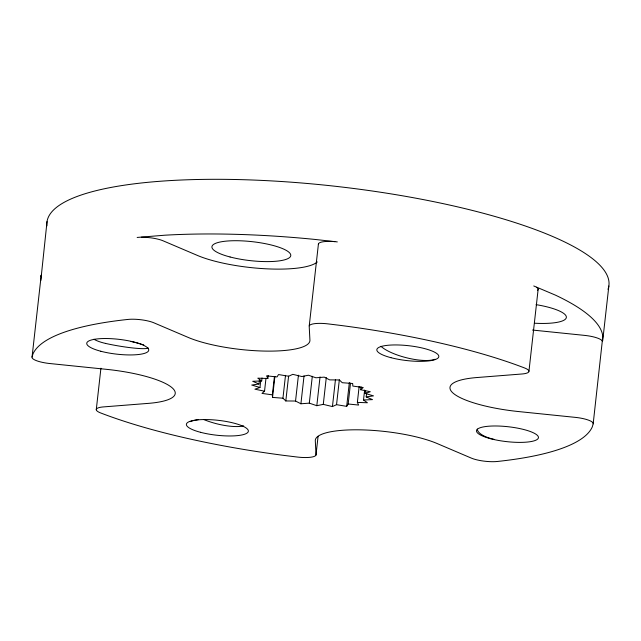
<?xml version="1.0" encoding="UTF-8"?>
<svg xmlns="http://www.w3.org/2000/svg" width="641" height="641" viewBox="0 0 641 641"><rect width="100%" height="100%" fill="white"/><g stroke="black" fill="none" stroke-linecap="round" stroke-linejoin="round"><path stroke-width="0.96" d="M40.8 280.526L47.033 221.586M40.904 276.247L41.248 275.061L32.05 357.053A17.836 4.287 6.4 0 0 50.775 363.631L106.823 369.376A68.17 16.378 6.4 0 1 171.556 387.316A68.17 16.378 6.4 0 1 148.752 403.341L103.906 406.875A18.004 4.327 6.4 0 0 100.669 412.956A282.761 67.93 6.4 0 0 284.516 455.479L297.095 457.017A17.836 4.287 6.4 0 0 316.013 454.461L315.3 440.76A68.17 16.378 6.4 0 1 360.963 429.855A68.17 16.378 6.4 0 1 436.825 443.404L470.847 457.898A18.004 4.327 6.4 0 0 497.272 461.48A282.761 67.93 6.4 0 0 592.308 426.826L593.173 423.861L602.82 336.397A282.761 67.93 6.4 0 0 555.226 295.044L533.753 285.958M96.27 409.711L100.925 368.222M260.759 380.538L259.982 387.493L251.729 385.049L259.004 383.991L259.453 380.017M259.004 383.991L252.714 381.291L261.688 380.93L262.025 377.95M350.507 383.126L348.159 403.99L346.685 406.362L336.541 404.671L332.439 406.578L323.28 404.375L316.814 405.697L309.299 403.133L300.909 403.782L295.541 401.034L285.814 400.954L282.945 398.205L272.537 397.412L272.369 394.856L261.993 393.398L264.541 391.202L265.983 378.278M261.688 380.93L257.778 378.158L267.842 378.519L268.17 375.538M272.369 394.856L274.38 376.964M272.537 397.412L274.877 376.539M282.945 398.205L285.509 375.346M285.814 400.954L288.602 376.107M295.541 401.034L298.442 375.193M309.242 325.844L318.441 243.852M300.909 403.782L304.034 375.955M309.299 403.133L312.311 376.299M316.814 405.697L320.043 376.876M315.981 455.07L318.08 436.297M323.28 404.375L326.293 377.541M332.439 406.578L335.443 379.744M336.541 404.671L339.329 379.825M346.685 406.362L349.361 382.509M348.159 403.99L358.623 405.056L357.366 402.396L359.144 386.491M365.562 390.441L365.226 393.422L370.314 391.731L360.667 389.72L361.003 386.731M357.366 402.396L367.421 402.764L363.511 399.984L364.633 390.04M363.511 399.984L372.493 399.623L366.195 396.923L366.644 392.949M528.953 371.203L538.152 289.203M602.716 340.675L608.846 286.014M32.05 357.053L32.915 354.088A282.761 67.93 6.4 0 1 127.952 319.434A18.004 4.327 6.4 0 1 154.377 323.016L188.398 337.511A68.17 16.378 6.4 0 0 264.26 351.068A68.17 16.378 6.4 0 0 309.923 340.155L309.21 326.453A17.836 4.287 6.4 0 1 328.128 323.897L340.7 325.436A282.761 67.93 6.4 0 1 524.554 367.958A18.004 4.327 6.4 0 1 521.317 374.04L476.471 377.573A68.17 16.378 6.4 0 0 453.668 393.606A68.17 16.378 6.4 0 0 518.393 411.538L574.448 417.283A17.836 4.287 6.4 0 1 593.173 423.861M360.667 389.72L363.215 387.517L352.83 386.066L352.67 383.502L342.262 382.709L339.393 379.961L329.666 379.881L324.29 377.132L315.909 377.781L308.393 375.217L301.919 376.539L292.777 374.336L288.666 376.243L278.523 374.552L277.04 376.924L266.584 375.858L267.842 378.519M259.982 387.493L254.894 389.183L264.541 391.202M366.195 396.923L373.479 395.866L365.226 393.422M137.15 237.442L165.17 235.183A282.761 67.93 6.4 0 1 314.627 239.397L337.326 241.905M532.511 330.051L583.647 335.291A17.836 4.287 6.4 0 1 602.364 341.26M46.929 225.864A282.761 67.93 6.4 0 1 336.653 186.427A282.761 67.93 6.4 0 1 607.964 289.347M141.332 237.218A18.004 4.327 6.4 0 1 163.575 241.016L197.596 255.511A68.17 16.378 6.4 0 0 265.542 268.771A68.17 16.378 6.4 0 0 317.295 261.929M318.409 244.461A17.836 4.287 6.4 0 1 334.818 241.641M536.469 287.264A18.004 4.327 6.4 0 1 537.543 290.349M536.092 304.643A39.67 9.527 6.4 0 1 566.356 317.311A39.67 9.527 6.4 0 1 534.963 323.232M243.692 425.888A30.816 9.102 14.3 0 1 203.758 419.535M190.153 421.626A30.816 5.545 -1.2 0 1 198.51 419.575M148.295 348.007A30.816 3.421 9.8 0 1 105.396 343.392M131.06 341.493A30.816 3.421 9.8 0 1 141.509 344.201M142.679 344.578A30.816 3.421 9.8 0 1 143.752 344.938M105.396 343.384A30.816 11.234 2.7 0 1 93.907 339.241M435.079 359.24A30.816 9.102 14.3 0 1 407.54 358.023A30.816 9.102 14.3 0 1 380.93 346.292M494.163 439.373A30.816 11.234 2.7 0 1 477.265 429.069M230.079 256.985A39.67 9.527 6.4 0 0 290.742 255.767A39.67 9.527 6.4 0 0 233.236 240.736A39.67 9.527 6.4 0 0 230.079 256.985M390.93 357.678A31.169 7.484 6.4 0 0 438.773 356.821A31.169 7.484 6.4 0 0 393.798 344.954A31.169 7.484 6.4 0 0 390.93 357.678M490.565 438.708A31.169 7.484 6.4 0 0 538.408 437.859A31.169 7.484 6.4 0 0 493.442 425.993A31.169 7.484 6.4 0 0 490.565 438.708M200.481 432.29A31.169 7.484 6.4 0 0 248.323 431.441A31.169 7.484 6.4 0 0 203.357 419.567A31.169 7.484 6.4 0 0 200.481 432.29M100.845 351.26A31.169 7.484 6.4 0 0 148.688 350.403A31.169 7.484 6.4 0 0 103.714 338.536A31.169 7.484 6.4 0 0 100.845 351.26"/></g></svg>
